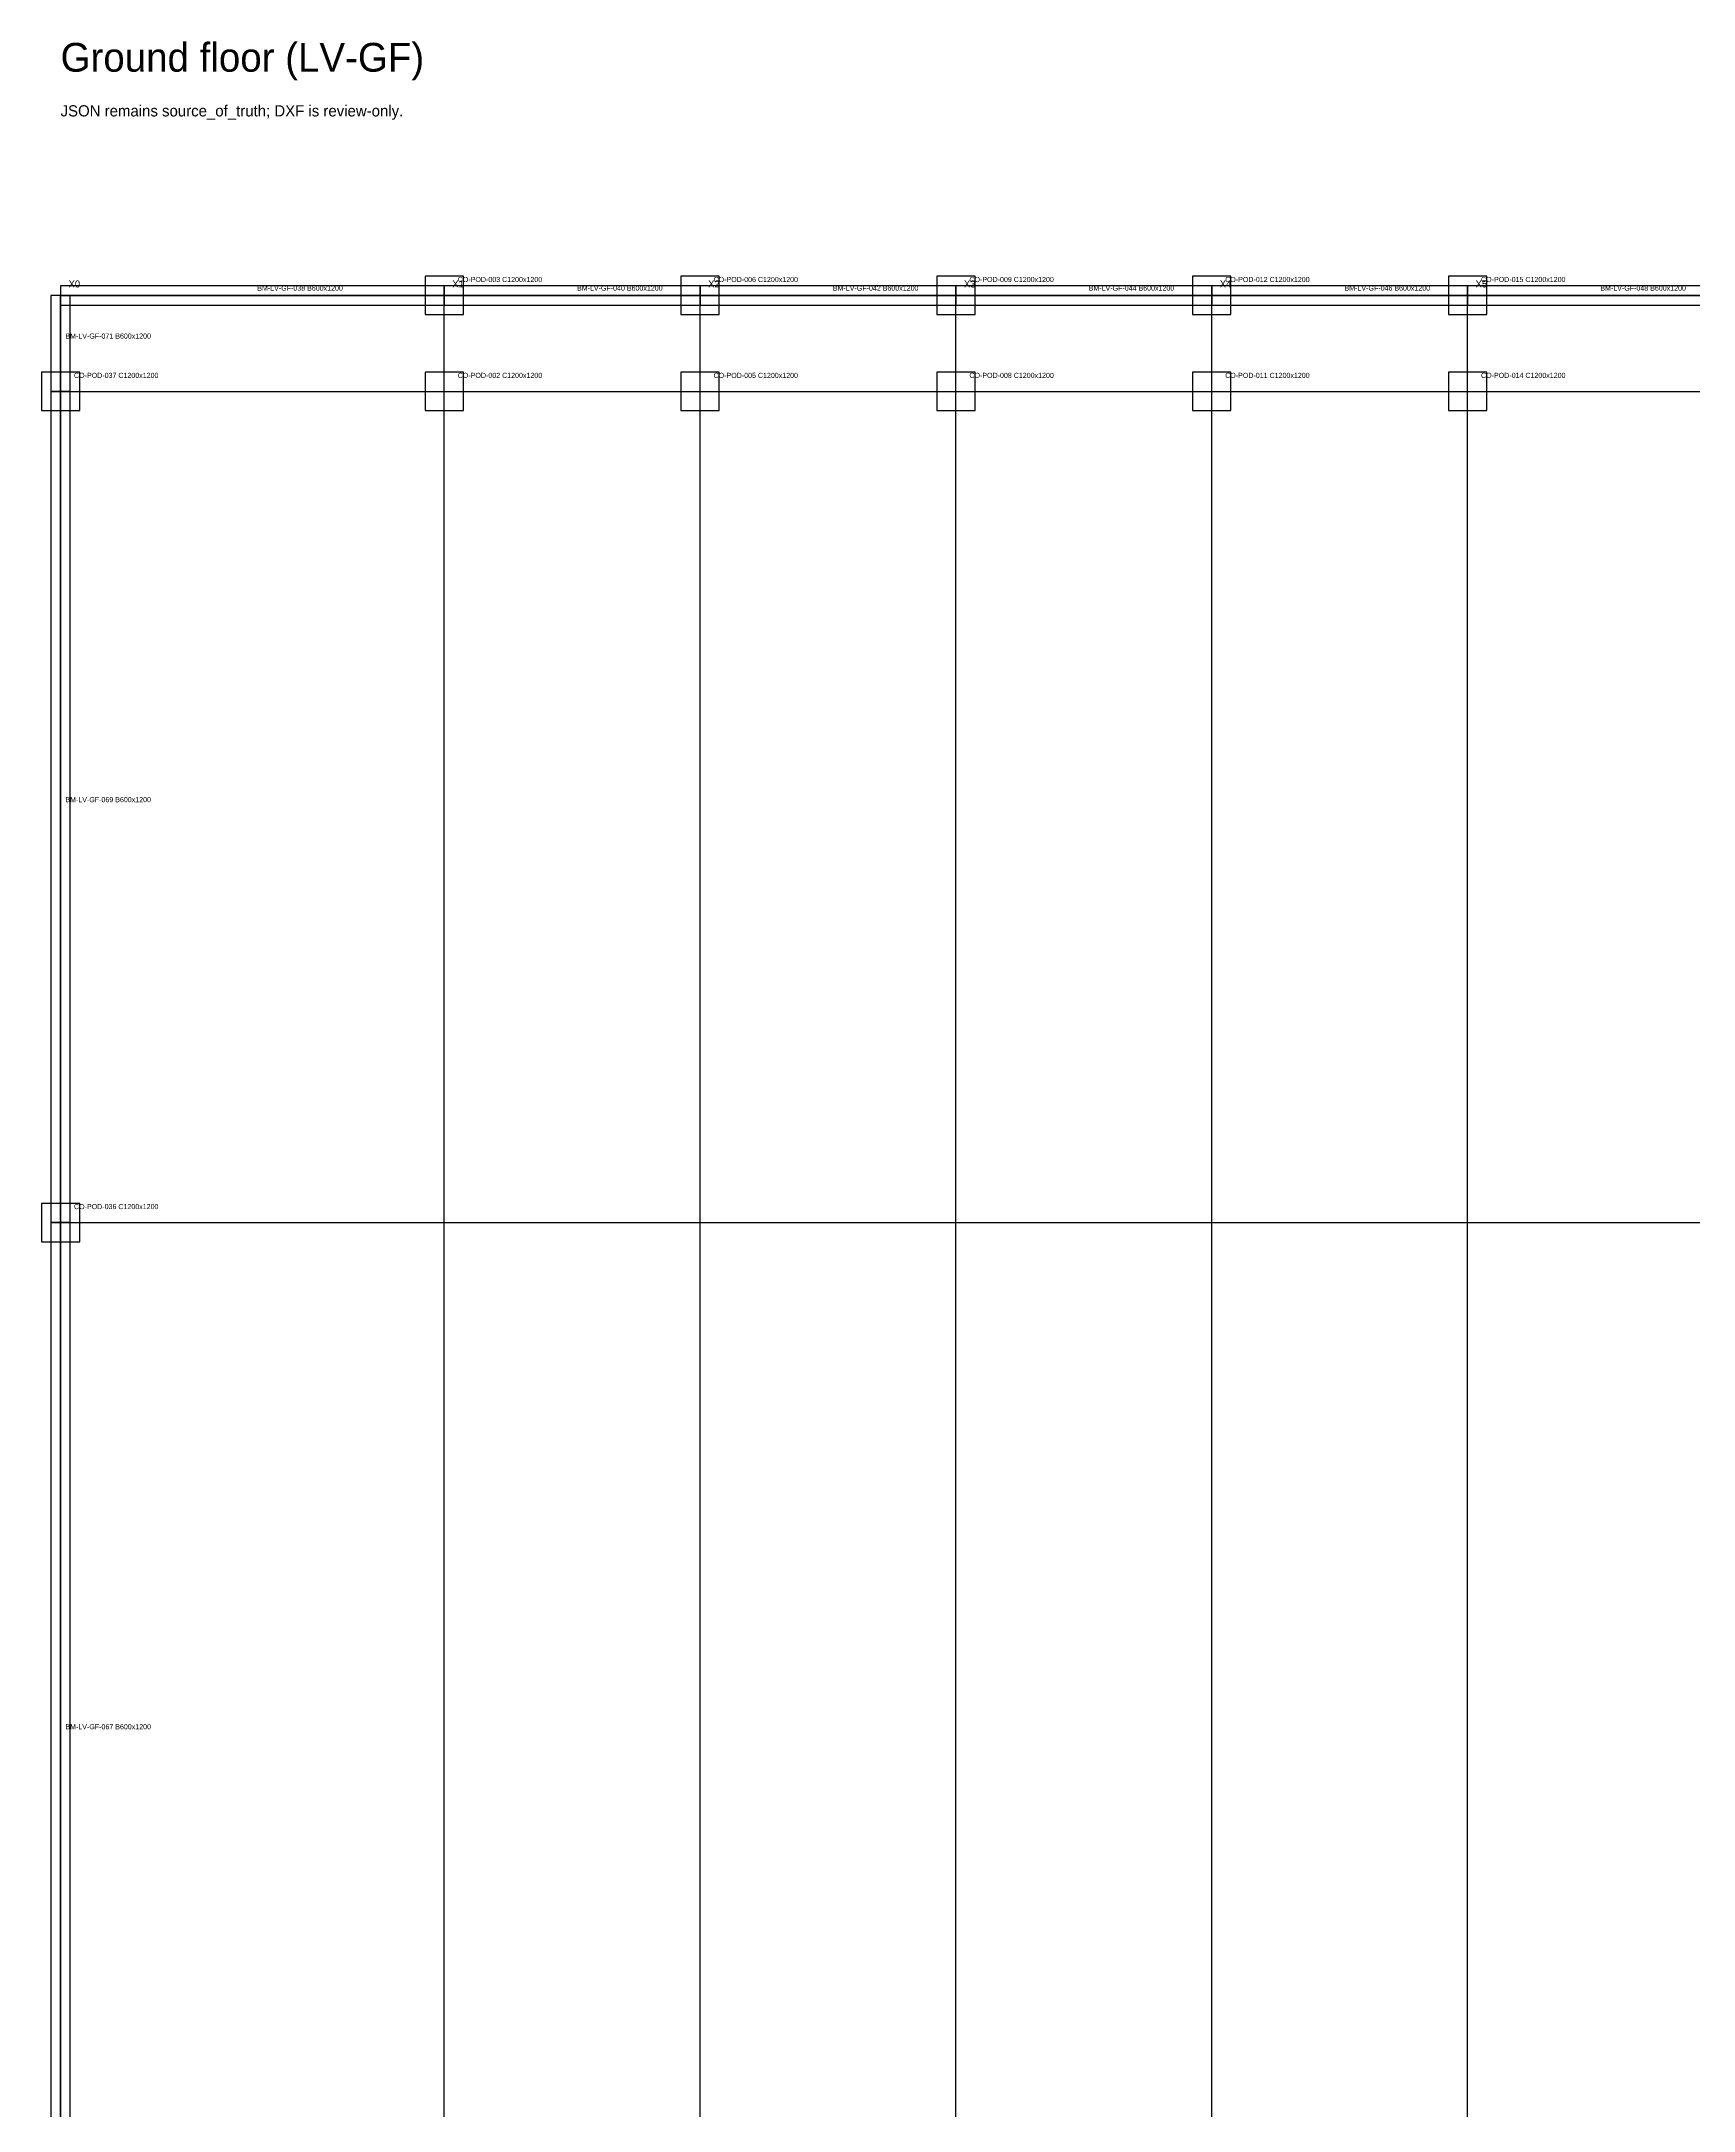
# Model space of a CAD drawing. Header units: millimetres. Extents: x -600 to 226982, y -254450 to 109948.
# Drawn here: x 118400 to 170067, y 45221 to 109948 of the extents above; entities that cross this region are included whole.
import ezdxf

# ---------------------------------------------------------------- set-up
doc = ezdxf.new("R2010")
doc.units = ezdxf.units.MM
for name, color, linetype in [('LV-GF_BEAM', 5, 'Continuous'), ('LV-GF_BOUNDARY', 6, 'Continuous'), ('LV-GF_COLUMN', 1, 'Continuous'), ('LV-GF_GRID', 8, 'Continuous'), ('LV-GF_SLAB', 7, 'Continuous'), ('TEXT', 7, 'Continuous')]:
    doc.layers.add(name, color=color, linetype=linetype)

msp = doc.modelspace()

# ---------------------------------------------------------------- linework, layer by layer
at = {"layer": 'LV-GF_BEAM'}
for points in [[(119000, 102300), (119000, 101700), (131000, 101700), (131000, 102300), (119000, 102300)], [(131000, 102300), (131000, 101700), (139000, 101700), (139000, 102300), (131000, 102300)], [(139000, 102300), (139000, 101700), (147000, 101700), (147000, 102300), (139000, 102300)], [(147000, 102300), (147000, 101700), (155000, 101700), (155000, 102300), (147000, 102300)], [(155000, 102300), (155000, 101700), (163000, 101700), (163000, 102300), (155000, 102300)], [(163000, 102300), (163000, 101700), (171000, 101700), (171000, 102300), (163000, 102300)], [(118700, 99000), (119300, 99000), (119300, 102000), (118700, 102000), (118700, 99000)], [(118700, 73000), (119300, 73000), (119300, 99000), (118700, 99000), (118700, 73000)], [(118700, 41000), (119300, 41000), (119300, 73000), (118700, 73000), (118700, 41000)]]:
    msp.add_lwpolyline(points, close=True, dxfattribs=at)
at = {"layer": 'LV-GF_BOUNDARY'}
msp.add_lwpolyline([(119000, 0), (223000, 0), (223000, 102000), (119000, 102000), (119000, 0)], close=True, dxfattribs=at)
at = {"layer": 'LV-GF_COLUMN'}
for points in [[(130400, 101400), (131600, 101400), (131600, 102600), (130400, 102600), (130400, 101400)], [(138400, 101400), (139600, 101400), (139600, 102600), (138400, 102600), (138400, 101400)], [(146400, 101400), (147600, 101400), (147600, 102600), (146400, 102600), (146400, 101400)], [(154400, 101400), (155600, 101400), (155600, 102600), (154400, 102600), (154400, 101400)], [(162400, 101400), (163600, 101400), (163600, 102600), (162400, 102600), (162400, 101400)], [(118400, 98400), (119600, 98400), (119600, 99600), (118400, 99600), (118400, 98400)], [(130400, 98400), (131600, 98400), (131600, 99600), (130400, 99600), (130400, 98400)], [(138400, 98400), (139600, 98400), (139600, 99600), (138400, 99600), (138400, 98400)], [(146400, 98400), (147600, 98400), (147600, 99600), (146400, 99600), (146400, 98400)], [(154400, 98400), (155600, 98400), (155600, 99600), (154400, 99600), (154400, 98400)], [(162400, 98400), (163600, 98400), (163600, 99600), (162400, 99600), (162400, 98400)], [(118400, 72400), (119600, 72400), (119600, 73600), (118400, 73600), (118400, 72400)]]:
    msp.add_lwpolyline(points, close=True, dxfattribs=at)
at = {"layer": 'LV-GF_GRID'}
for points in [[(119000, 0), (119000, 102000)], [(119000, 102000), (223000, 102000)], [(131000, 0), (131000, 102000)], [(139000, 0), (139000, 102000)], [(147000, 0), (147000, 102000)], [(155000, 0), (155000, 102000)], [(163000, 0), (163000, 102000)], [(119000, 99000), (223000, 99000)], [(119000, 73000), (223000, 73000)]]:
    msp.add_lwpolyline(points, dxfattribs=at)
at = {"layer": 'LV-GF_SLAB'}
msp.add_lwpolyline([(119000, 0), (223000, 0), (223000, 102000), (119000, 102000), (119000, 0)], close=True, dxfattribs=at)

# ---------------------------------------------------------------- texts
at = {"layer": 'TEXT'}
for s, height, p in [('Ground floor (LV-GF)', 900, (119000, 109000)), ('JSON remains source_of_truth; DXF is review-only.', 350, (119000, 107600)), ('X0', 220, (119250, 102250)), ('BM-LV-GF-038 B600x1200', 160, (125150, 102150)), ('X1', 220, (131250, 102250)), ('CO-POD-003 C1200x1200', 160, (131420, 102420)), ('BM-LV-GF-040 B600x1200', 160, (135150, 102150)), ('X2', 220, (139250, 102250)), ('CO-POD-006 C1200x1200', 160, (139420, 102420)), ('BM-LV-GF-042 B600x1200', 160, (143150, 102150)), ('X3', 220, (147250, 102250)), ('CO-POD-009 C1200x1200', 160, (147420, 102420)), ('BM-LV-GF-044 B600x1200', 160, (151150, 102150)), ('X4', 220, (155250, 102250)), ('CO-POD-012 C1200x1200', 160, (155420, 102420)), ('BM-LV-GF-046 B600x1200', 160, (159150, 102150)), ('X5', 220, (163250, 102250)), ('CO-POD-015 C1200x1200', 160, (163420, 102420)), ('BM-LV-GF-048 B600x1200', 160, (167150, 102150)), ('BM-LV-GF-071 B600x1200', 160, (119150, 100650)), ('CO-POD-037 C1200x1200', 160, (119420, 99420)), ('CO-POD-002 C1200x1200', 160, (131420, 99420)), ('CO-POD-005 C1200x1200', 160, (139420, 99420)), ('CO-POD-008 C1200x1200', 160, (147420, 99420)), ('CO-POD-011 C1200x1200', 160, (155420, 99420)), ('CO-POD-014 C1200x1200', 160, (163420, 99420)), ('BM-LV-GF-069 B600x1200', 160, (119150, 86150)), ('CO-POD-036 C1200x1200', 160, (119420, 73420)), ('BM-LV-GF-067 B600x1200', 160, (119150, 57150))]:
    msp.add_text(s, height=height, dxfattribs=at).set_placement(p)

doc.saveas('drawing.dxf')
